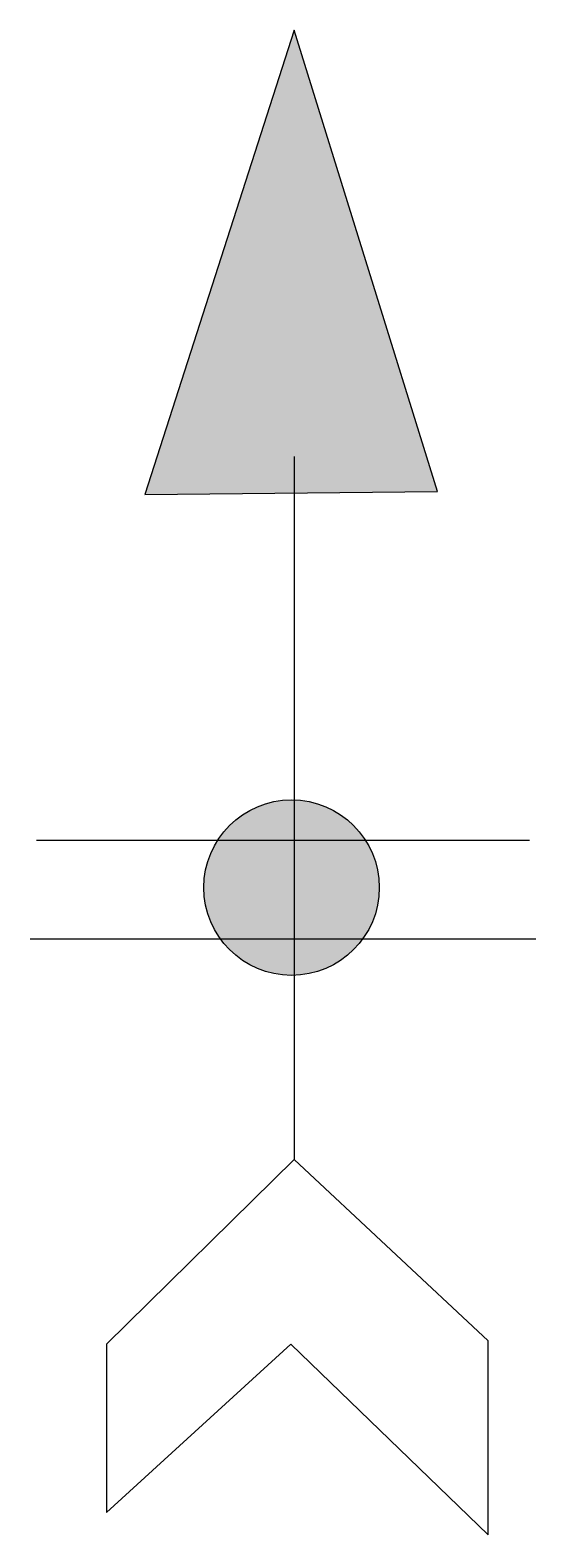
# Model space of a CAD drawing. Header units: millimetres. Extents: x -1989 to 1812, y -2461 to 746.
# Drawn here: x 1766.9 to 1811.8, y -2461.4 to -2327.8 of the extents above; entities that cross this region are included whole.
import ezdxf

# ---------------------------------------------------------------- set-up
doc = ezdxf.new("R2010")
doc.units = ezdxf.units.MM
doc.layers.get('0').update_dxf_attribs({"lineweight": 25, "true_color": 0xffffff})

# ---------------------------------------------------------------- blocks, each defined once
blk = doc.blocks.new('A$C7A812A9F')
at = {"lineweight": -3}
h = blk.add_hatch(color=256, dxfattribs=at)
h.paths.add_polyline_path([(4689, 26708), (2034, 18464), (7231, 18521)], flags=0)
edge = h.paths.add_edge_path(flags=0)
edge.add_line((5954, 12329), (4689, 12329))
edge.add_line((4689, 12329), (4689, 10579))
edge.add_line((4689, 10579), (5906, 10579))
edge.add_arc((4642, 11489), 1558, 324.2362, 360)
edge.add_arc((4642, 11489), 1558, 0, 32.6101)
edge = h.paths.add_edge_path(flags=0)
edge.add_line((4689, 12329), (3329, 12329))
edge.add_arc((4642, 11489), 1558, 147.3899, 180)
edge.add_arc((4642, 11489), 1558, 180, 215.7638)
edge.add_line((3378, 10579), (4689, 10579))
edge.add_line((4689, 10579), (4689, 12329))
edge = h.paths.add_edge_path(flags=0)
edge.add_arc((4642, 11489), 1558, 88.2754, 147.3899)
edge.add_line((3329, 12329), (4689, 12329))
edge.add_line((4689, 12329), (4689, 13046))
edge = h.paths.add_edge_path(flags=0)
edge.add_line((4689, 13046), (4689, 12329))
edge.add_line((4689, 12329), (5954, 12329))
edge.add_arc((4642, 11489), 1558, 32.6101, 88.2754)
edge = h.paths.add_edge_path(flags=0)
edge.add_line((4689, 10579), (3378, 10579))
edge.add_arc((4642, 11489), 1558, 215.7638, 271.7246)
edge.add_line((4689, 9932), (4689, 10579))
edge = h.paths.add_edge_path(flags=0)
edge.add_line((5906, 10579), (4689, 10579))
edge.add_line((4689, 10579), (4689, 9932))
edge.add_arc((4642, 11489), 1558, 271.7246, 324.2362)
for p, q in [((4689, 26708), (2034, 18464)), ((7231, 18521), (4689, 26708)), ((4689, 19142), (4689, 6663)), ((2034, 18464), (7231, 18521)), ((113, 12329), (8869, 12329)), ((0, 10579), (8982, 10579)), ((4689, 6663), (1356, 3388)), ((8135, 3444), (4689, 6663)), ((1356, 395), (4632, 3388)), ((1356, 3388), (1356, 395)), ((4632, 3388), (8135, 0)), ((8135, 0), (8135, 3444))]:
    blk.add_line(p, q, dxfattribs=at)
blk.add_circle((4642, 11489), 1558, dxfattribs=at)
blk = doc.blocks.new('arrow_flat')
at = {"xscale": 0.005, "yscale": 0.005, "zscale": 0.005}
blk.add_blockref('A$C7A812A9F', (-23.44, -57.45), dxfattribs=at)

msp = doc.modelspace()

# ---------------------------------------------------------------- block references
msp.add_blockref('arrow_flat', (1790.36, -2403.91))

doc.saveas('drawing.dxf')
